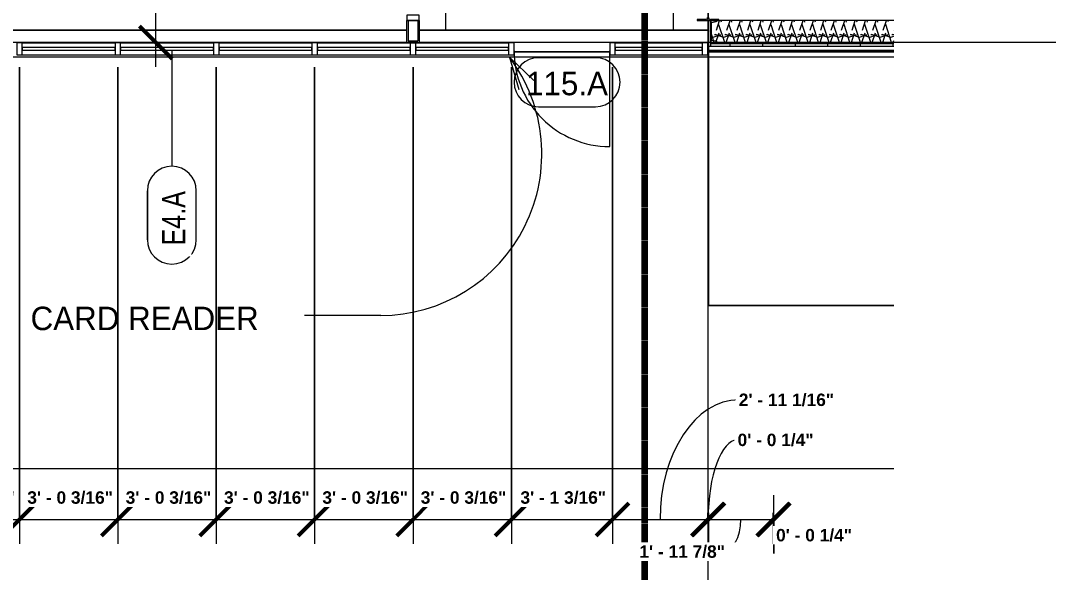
# Model space of a CAD drawing. Header units: inches. Extents: x 21568 to 24810, y -23559 to -20467.
# Drawn here: x 23990.9 to 24369.1, y -22990.1 to -22787.3 of the extents above; entities that cross this region are included whole.
import ezdxf

# ---------------------------------------------------------------- set-up
doc = ezdxf.new("R2010")
doc.units = ezdxf.units.IN
doc.header["$MEASUREMENT"] = 0
doc.linetypes.add('Dash', pattern=[0.25, 0.125, -0.125])
doc.linetypes.add('Grid Line 1_2_', pattern=[0.875, 0.5, -0.125, 0.125, -0.125])
for name, color, linetype, lineweight in [('A-ANNO-DIMS', 211, 'Continuous', 9), ('A-ANNO-DIMS-96', 211, 'Continuous', 9), ('A-ANNO-MATC', 214, 'Dash', 140), ('A-DOOR', 31, 'Continuous', 20), ('A-DOOR-IDEN', 31, 'Continuous', 9), ('A-FLOR', 192, 'Continuous', 20), ('A-GLAZ-CURT', 52, 'Continuous', 20), ('A-GLAZ-CWMG', 51, 'Continuous', 20), ('A-SITE-ROAD', 130, 'Continuous', 20), ('A-SITE-SWLK', 140, 'Continuous', 20), ('A-WALL', 113, 'Continuous', 20), ('A-WALL-IDEN', 211, 'Continuous', 9), ('A-WALL-PATT', 111, 'Continuous', 50), ('C-TOPO', 7, 'Continuous', 20), ('Conc', 7, 'Continuous', 20), ('G-ANNO-TEXT', 231, 'Continuous', 9), ('I-WALL', 2, 'Continuous', 20), ('L-SITE-WALL', 31, 'Continuous', 20), ('S-COLS', 52, 'Continuous', 20), ('S-GRID', 1, 'Continuous', 9)]:
    doc.layers.add(name, color=color, linetype=linetype, lineweight=lineweight)
doc.styles.add('Arial_B', font='arialbd.ttf', dxfattribs={"height": 9.132806})
doc.styles.add('Arial_B_1', font='arialbd.ttf', dxfattribs={"height": 4.566403})
doc.styles.add('Century Gothic', font='GOTHIC.TTF', dxfattribs={"height": 8.622671})
doc.styles.add('Century Gothic_1', font='GOTHIC.TTF', dxfattribs={"width": 0.8, "height": 8.622671})
doc.dimstyles.new('OD_Dimension_-_1_16__Tol__3', dxfattribs={"dimscale": 12, "dimtxt": 9, "dimasz": 1, "dimexe": 0.75, "dimexo": 0.5, "dimgap": 0.5, "dimtad": 1, "dimdec": 4, "dimrnd": 0.0625, "dimzin": 1, "dimdsep": 46, "dimlunit": 4, "dimtxsty": 'Arial_B', "dimblk1": 'OBLIQUE', "dimblk2": 'OBLIQUE', "dimsah": 1, "dimcen": 0.09, "dimdle": 0.75, "dimazin": 0, "dimtfac": 1, "dimtdec": 4, "dimtix": 1, "dimtmove": 0, "dimatfit": 3, "dimfxl": 1, "dimtvp": 1, "dimtfill": 1, "dimfrac": 2, "dimtolj": 1, "dimtzin": 0, "dimlwd": 13, "dimlwe": 13, "dimarcsym": 2})
doc.dimstyles.new('OD_Dimension_2', dxfattribs={"dimscale": 12, "dimtxt": 4.5, "dimasz": 1, "dimexe": 0.75, "dimexo": 0.5, "dimgap": 0.375, "dimtad": 1, "dimdec": 4, "dimrnd": 0.0625, "dimzin": 1, "dimdsep": 46, "dimlunit": 4, "dimtxsty": 'Arial_B_1', "dimblk1": 'OBLIQUE', "dimblk2": 'OBLIQUE', "dimsah": 1, "dimcen": 0.09, "dimdle": 0.75, "dimazin": 0, "dimtfac": 1, "dimtdec": 4, "dimtix": 1, "dimtmove": 0, "dimatfit": 3, "dimfxl": 1, "dimtvp": 1, "dimtfill": 1, "dimfrac": 2, "dimtolj": 1, "dimtzin": 0, "dimlwd": 13, "dimlwe": 13, "dimarcsym": 2})
doc.dimstyles.new('OD_Dimension_2_1', dxfattribs={"dimscale": 12, "dimtxt": 4.5, "dimasz": 1, "dimexe": 0.75, "dimexo": 0.5, "dimgap": 0.375, "dimtad": 1, "dimdec": 4, "dimrnd": 0.0625, "dimzin": 1, "dimdsep": 46, "dimlunit": 4, "dimtxsty": 'Arial_B_1', "dimblk1": 'OBLIQUE', "dimblk2": 'OBLIQUE', "dimsah": 1, "dimcen": 0.09, "dimdle": 0.75, "dimazin": 0, "dimtfac": 1, "dimtdec": 4, "dimtix": 1, "dimtmove": 0, "dimatfit": 3, "dimfxl": 1, "dimtvp": 1, "dimtfill": 1, "dimfrac": 2, "dimtolj": 1, "dimtzin": 0, "dimlwd": 13, "dimlwe": 13, "dimarcsym": 2})
doc.dimstyles.new('OD_Dimension_2_4', dxfattribs={"dimscale": 12, "dimtxt": 4.5, "dimasz": 1, "dimexe": 0.75, "dimexo": 0.5, "dimgap": 0.375, "dimtad": 1, "dimdec": 4, "dimrnd": 0.0625, "dimzin": 1, "dimdsep": 46, "dimlunit": 4, "dimtxsty": 'Arial_B_1', "dimblk1": 'OBLIQUE', "dimblk2": 'OBLIQUE', "dimsah": 1, "dimcen": 0.09, "dimdle": 0.75, "dimazin": 0, "dimtfac": 1, "dimtdec": 4, "dimtix": 1, "dimtmove": 1, "dimatfit": 3, "dimfxl": 1, "dimtvp": 1, "dimtfill": 1, "dimfrac": 2, "dimtolj": 1, "dimtzin": 0, "dimlwd": 13, "dimlwe": 13, "dimarcsym": 2})
doc.dimstyles.new('OD_Dimension_2_5', dxfattribs={"dimscale": 12, "dimtxt": 4.5, "dimasz": 1, "dimexe": 0.75, "dimexo": 0.5, "dimgap": 0.375, "dimtad": 1, "dimdec": 4, "dimrnd": 0.0625, "dimzin": 1, "dimdsep": 46, "dimlunit": 4, "dimtxsty": 'Arial_B_1', "dimblk1": 'OBLIQUE', "dimblk2": 'OBLIQUE', "dimsah": 1, "dimcen": 0.09, "dimdle": 0.75, "dimazin": 0, "dimtfac": 1, "dimtdec": 4, "dimtix": 1, "dimtmove": 1, "dimatfit": 3, "dimfxl": 1, "dimtvp": 1, "dimtfill": 1, "dimfrac": 2, "dimtolj": 1, "dimtzin": 0, "dimlwd": 13, "dimlwe": 13, "dimarcsym": 2})

# ---------------------------------------------------------------- blocks, each defined once
blk = doc.blocks.new('Struct_Xcel_Sports Complex_rvt-1-Enlarged First Floor Plan _West_')
at = {"layer": 'A-FLOR', "color": 43, "lineweight": 13}
for p, q in [((24147.23, -22706.8), (24147.23, -22790.8)), ((24231.23, -22790.8), (24231.23, -22706.8)), ((24132.95, -22790.8), (23954.27, -22790.8)), ((24147.23, -22790.8), (24137.7, -22790.8)), ((24244.02, -22790.8), (24231.23, -22790.8))]:
    blk.add_line(p, q, dxfattribs=at)
at = {"layer": 'L-SITE-WALL', "color": 43, "lineweight": 13}
for p, q in [((23954.27, -22790.8), (24132.95, -22790.8)), ((24137.7, -22790.8), (24147.23, -22790.8)), ((24147.23, -22790.8), (24231.23, -22790.8)), ((24231.23, -22790.8), (24244.02, -22790.8)), ((24207.7, -22798.8), (24172.52, -22798.8)), ((24312.23, -22798.8), (24243.77, -22798.8))]:
    blk.add_line(p, q, dxfattribs=at)
blk = doc.blocks.new('W-Wide Flange-Column - B2_E-V4-Enlarged First Floor Plan _West_')
at = {"layer": 'S-COLS', "lineweight": 9}
h = blk.add_hatch(dxfattribs=at)
h.set_pattern_fill('FP_5', color=8, style=0, pattern_type=2)
h.set_pattern_definition([(225, (24243.89, -22783.178), (9.503515, -9.503515), []), (225, (24243.89, -22797.578), (9.503515, -9.503515), [])])
h.paths.add_polyline_path([(-4, 4.13), (-4, 3.69), (-0.84, 3.69), (-0.35, 3.49), (-0.14, 3), (-0.14, -3), (-0.35, -3.49), (-0.84, -3.69), (-4, -3.69), (-4, -4.12), (4, -4.12), (4, -3.69), (0.84, -3.69), (0.35, -3.49), (0.14, -3), (0.14, 3), (0.35, 3.49), (0.84, 3.69), (4, 3.69), (4, 4.13)], flags=0)
at = {"layer": 'S-COLS', "color": 7}
for p, q in [((4, 4.13), (-4, 4.13)), ((-4, 4.13), (-4, 3.69)), ((4, 3.69), (4, 4.13)), ((-4, 3.69), (-0.84, 3.69)), ((-0.14, 3), (-0.14, -3)), ((0.14, -3), (0.14, 3)), ((0.84, 3.69), (4, 3.69)), ((-0.84, -3.69), (-4, -3.69)), ((-4, -3.69), (-4, -4.12)), ((4, -3.69), (0.84, -3.69)), ((4, -4.12), (4, -3.69)), ((-4, -4.12), (4, -4.12))]:
    blk.add_line(p, q, dxfattribs=at)
for centre, start, end in [((-0.84, 3), 0, 90), ((0.84, 3), 90, 180), ((-0.84, -3), 270, 0), ((0.84, -3), 180, 270)]:
    blk.add_arc(centre, 0.691, start, end, dxfattribs=at)
blk = doc.blocks.new('System Panel - INSULATED LOW-E GLAZING _SEE ELEVATIONS FOR U-FACTOR_ SHGC_ _ LT_-1307209-Enlarged First Floor Plan _West_')
at = {"layer": 'A-GLAZ-CURT', "color": 7}
for p, q in [((16.03125, -0.25), (-16.03125, -0.25)), ((-16.03125, -0.25), (-16.03125, -1.25)), ((-16.03125, -1.25), (16.03125, -1.25)), ((16.03125, -1.25), (16.03125, -0.25))]:
    blk.add_line(p, q, dxfattribs=at)
at = {"layer": 'A-GLAZ-CURT', "color": 10, "lineweight": 13}
for p, q in [((-16.03125, -1.25), (-16.03125, -0.25)), ((16.03125, -0.25), (-16.03125, -0.25)), ((-16.03125, -1.25), (16.03125, -1.25)), ((16.03125, -0.25), (16.03125, -1.25))]:
    blk.add_line(p, q, dxfattribs=at)
blk = doc.blocks.new('Door_Single_Storefront - one-1371399-Enlarged First Floor Plan _West_')
at = {"layer": 'A-DOOR', "color": 43, "lineweight": 13}
blk.add_line((-17.59375, 35.1875), (-17.59375, 0), dxfattribs=at)
blk.add_arc((-17.59375, 0), 35.1875, 360, 90, dxfattribs=at)
blk = doc.blocks.new('System Panel - INSULATED LOW-E GLAZING _SEE ELEVATIONS FOR U-FACTOR_ SHGC_ _ LT_-827433-Enlarged First Floor Plan _West_')
at = {"layer": 'A-GLAZ-CURT', "color": 7}
for p, q in [((17.09375, -0.25), (-17.09375, -0.25)), ((-17.09375, -0.25), (-17.09375, -1.25)), ((-17.09375, -1.25), (17.09375, -1.25)), ((17.09375, -1.25), (17.09375, -0.25))]:
    blk.add_line(p, q, dxfattribs=at)
at = {"layer": 'A-GLAZ-CURT', "color": 10, "lineweight": 13}
for p, q in [((-17.09375, -1.25), (-17.09375, -0.25)), ((17.09375, -0.25), (-17.09375, -0.25)), ((-17.09375, -1.25), (17.09375, -1.25)), ((17.09375, -0.25), (17.09375, -1.25))]:
    blk.add_line(p, q, dxfattribs=at)
blk = doc.blocks.new('Rectangular Mullion - Exterior 2_ x 4_5_-1307206-Enlarged First Floor Plan _West_')
at = {"layer": 'A-GLAZ-CWMG', "color": 43, "lineweight": 13}
for p, q in [((24209.7, -22795.43), (24241.77, -22795.43)), ((24209.7, -22799.93), (24241.77, -22799.93))]:
    blk.add_line(p, q, dxfattribs=at)
blk = doc.blocks.new('Rectangular Mullion - Exterior 2_ x 4_5_-1146644-Enlarged First Floor Plan _West_')
at = {"layer": 'A-GLAZ-CWMG', "color": 43, "lineweight": 13}
for p, q in [((24137.7, -22795.43), (24170.52, -22795.43)), ((24136.33, -22799.93), (24170.52, -22799.93))]:
    blk.add_line(p, q, dxfattribs=at)
blk = doc.blocks.new('Rectangular Mullion - Exterior 2_ x 4_5_-769200-Enlarged First Floor Plan _West_')
at = {"layer": 'A-GLAZ-CWMG', "color": 43, "lineweight": 13}
for p, q in [((24100.14, -22795.43), (24132.95, -22795.43)), ((24100.14, -22799.93), (24134.33, -22799.93))]:
    blk.add_line(p, q, dxfattribs=at)
blk = doc.blocks.new('Rectangular Mullion - Exterior 2_ x 4_5_-1142342-Enlarged First Floor Plan _West_')
at = {"layer": 'A-GLAZ-CWMG', "color": 7}
for p, q in [((0, 3), (-2, 3)), ((-2, 3), (-2, -1.5)), ((0, -1.5), (0, 3)), ((-2, -1.5), (0, -1.5))]:
    blk.add_line(p, q, dxfattribs=at)
blk = doc.blocks.new('Rectangular Mullion - Exterior 2_ x 4_5_-1115231-Enlarged First Floor Plan _West_')
at = {"layer": 'A-GLAZ-CWMG', "color": 7}
for p, q in [((-1, 3), (1, 3)), ((-1, -1.5), (-1, 3)), ((1, 3), (1, -1.5)), ((1, -1.5), (-1, -1.5))]:
    blk.add_line(p, q, dxfattribs=at)
blk = doc.blocks.new('Rectangular Mullion - Exterior 2_ x 4_5_-V5-Enlarged First Floor Plan _West_')
at = {"layer": 'A-GLAZ-CWMG', "color": 43, "lineweight": 13}
for p, q in [((22206.33, -22795.43), (22240.52, -22795.43)), ((22206.33, -22799.93), (22240.52, -22799.93))]:
    blk.add_line(p, q, dxfattribs=at)
blk = doc.blocks.new('Rectangular Mullion - Exterior 2_ x 4_5_-1142495-Enlarged First Floor Plan _West_')
at = {"layer": 'A-GLAZ-CWMG', "color": 7}
for p, q in [((0, 3), (-2, 3)), ((-2, 3), (-2, -1.5)), ((0, -1.5), (0, 3)), ((-2, -1.5), (0, -1.5))]:
    blk.add_line(p, q, dxfattribs=at)
blk = doc.blocks.new('Door Tag - Door Tag-4658-Enlarged First Floor Plan _West_')
at = {"layer": 'A-DOOR-IDEN', "color": 153}
for p, q in [((0.109375, 0.09375), (-0.109375, 0.09375)), ((-0.109375, -0.09375), (0.109375, -0.09375))]:
    blk.add_line(p, q, dxfattribs=at)
for centre, start, end in [((-0.109375, 0), 90, 270), ((0.109375, 0), 270, 90)]:
    blk.add_arc(centre, 0.09375, start, end, dxfattribs=at)
blk = doc.blocks.new('Wall Tag - 1_4_-1369832-Enlarged First Floor Plan _West_')
at = {"layer": 'A-WALL-IDEN', "color": 153}
for p, q in [((-0.0822, 0.0968), (0.1053, 0.0968)), ((0.1053, 0.0968), (-0.0822, 0.0968)), ((-0.0822, -0.0907), (0.1053, -0.0907)), ((-0.0822, -0.0907), (0.1053, -0.0907))]:
    blk.add_line(p, q, dxfattribs=at)
for centre, start, end in [((-0.0822, 0.0031), 90, 270), ((-0.0822, 0.0031), 90, 270), ((0.1053, 0.0031), 270, 90), ((0.1053, 0.0031), 270, 90)]:
    blk.add_arc(centre, 0.0937, start, end, dxfattribs=at)
blk = doc.blocks.new('DIMBLOCK40-Enlarged First Floor Plan _West_')
at = {"layer": 'A-ANNO-DIMS-96', "lineweight": 50}
for p, q in [((24040.67, -22685.3), (24034.67, -22679.3)), ((24040.67, -22685.3), (24046.67, -22691.3)), ((24040.67, -22795.3), (24034.67, -22789.3)), ((24040.67, -22795.3), (24046.67, -22801.3))]:
    blk.add_line(p, q, dxfattribs=at)
at = {"layer": 'A-ANNO-DIMS-96', "lineweight": 13}
for p, q in [((24128.58, -22685.3), (24031.67, -22685.3)), ((24040.67, -22804.3), (24040.67, -22685.3)), ((24040.67, -22685.3), (24128.58, -22685.3)), ((24038.19, -22795.3), (24049.67, -22795.3)), ((24040.67, -22795.3), (24038.19, -22795.3))]:
    blk.add_line(p, q, dxfattribs=at)
at = {"layer": 'A-ANNO-DIMS-96', "color": 0, "lineweight": 13, "insert": (24022.97, -22757.09), "char_height": 9.133, "width": 40.2857, "attachment_point": 1, "rotation": 90, "line_spacing_factor": 0.938532, "style": 'Arial_B', "bg_fill": 3, "box_fill_scale": 1.25, "bg_fill_color": 0, "bg_fill_transparency": 0}
blk.add_mtext('9\' - 2"', dxfattribs=at)
blk = doc.blocks.new('_Oblique')
at = {"color": 0, "linetype": 'ByBlock', "lineweight": -2}
blk.add_line((-0.5, -0.5), (0.5, 0.5), dxfattribs=at)
blk = doc.blocks.new('DIMBLOCK156-Enlarged First Floor Plan _West_')
at = {"layer": 'A-ANNO-DIMS-96', "lineweight": 13}
for p, q in [((23990.58, -22804.43), (23990.58, -22979.65)), ((23990.58, -22970.65), (23990.58, -22804.43)), ((23954.52, -22968.16), (23954.52, -22979.65)), ((23954.52, -22970.65), (23954.52, -22968.16)), ((23954.52, -22970.65), (23990.58, -22970.65))]:
    blk.add_line(p, q, dxfattribs=at)
at = {"layer": 'A-ANNO-DIMS-96', "lineweight": 50}
for p, q in [((23954.52, -22970.65), (23960.52, -22964.65)), ((23990.58, -22970.65), (23996.58, -22964.65)), ((23954.52, -22970.65), (23948.52, -22976.65)), ((23990.58, -22970.65), (23984.58, -22976.65))]:
    blk.add_line(p, q, dxfattribs=at)
at = {"layer": 'A-ANNO-DIMS-96', "color": 0, "lineweight": 13, "insert": (23957.3, -22960.29), "char_height": 4.5664, "width": 36.6, "attachment_point": 1, "line_spacing_factor": 0.938532, "style": 'Arial_B_1', "bg_fill": 3, "box_fill_scale": 1.25, "bg_fill_color": 0, "bg_fill_transparency": 0}
blk.add_mtext('3\' - 0 1/16"', dxfattribs=at)
blk = doc.blocks.new('DIMBLOCK157-Enlarged First Floor Plan _West_')
at = {"layer": 'A-ANNO-DIMS-96', "lineweight": 13}
for p, q in [((23990.58, -22804.43), (23990.58, -22979.65)), ((23990.58, -22970.65), (23990.58, -22804.43)), ((24026.77, -22804.43), (24026.77, -22979.65)), ((24026.77, -22970.65), (24026.77, -22804.43)), ((23990.58, -22970.65), (24026.77, -22970.65))]:
    blk.add_line(p, q, dxfattribs=at)
at = {"layer": 'A-ANNO-DIMS-96', "lineweight": 50}
for p, q in [((23990.58, -22970.65), (23996.58, -22964.65)), ((24026.77, -22970.65), (24032.77, -22964.65)), ((23990.58, -22970.65), (23984.58, -22976.65)), ((24026.77, -22970.65), (24020.77, -22976.65))]:
    blk.add_line(p, q, dxfattribs=at)
at = {"layer": 'A-ANNO-DIMS-96', "color": 0, "lineweight": 13, "insert": (23993.42, -22960.29), "char_height": 4.5664, "width": 36.6, "attachment_point": 1, "line_spacing_factor": 0.938532, "style": 'Arial_B_1', "bg_fill": 3, "box_fill_scale": 1.25, "bg_fill_color": 0, "bg_fill_transparency": 0}
blk.add_mtext('3\' - 0 3/16"', dxfattribs=at)
blk = doc.blocks.new('DIMBLOCK158-Enlarged First Floor Plan _West_')
at = {"layer": 'A-ANNO-DIMS-96', "lineweight": 13}
for p, q in [((24026.77, -22804.43), (24026.77, -22979.65)), ((24026.77, -22970.65), (24026.77, -22804.43)), ((24062.95, -22804.43), (24062.95, -22979.65)), ((24062.95, -22970.65), (24062.95, -22804.43)), ((24026.77, -22970.65), (24062.95, -22970.65))]:
    blk.add_line(p, q, dxfattribs=at)
at = {"layer": 'A-ANNO-DIMS-96', "lineweight": 50}
for p, q in [((24026.77, -22970.65), (24032.77, -22964.65)), ((24062.95, -22970.65), (24068.95, -22964.65)), ((24026.77, -22970.65), (24020.77, -22976.65)), ((24062.95, -22970.65), (24056.95, -22976.65))]:
    blk.add_line(p, q, dxfattribs=at)
at = {"layer": 'A-ANNO-DIMS-96', "color": 0, "lineweight": 13, "insert": (24029.61, -22960.29), "char_height": 4.5664, "width": 36.6, "attachment_point": 1, "line_spacing_factor": 0.938532, "style": 'Arial_B_1', "bg_fill": 3, "box_fill_scale": 1.25, "bg_fill_color": 0, "bg_fill_transparency": 0}
blk.add_mtext('3\' - 0 3/16"', dxfattribs=at)
blk = doc.blocks.new('DIMBLOCK159-Enlarged First Floor Plan _West_')
at = {"layer": 'A-ANNO-DIMS-96', "lineweight": 13}
for p, q in [((24062.95, -22804.43), (24062.95, -22979.65)), ((24062.95, -22970.65), (24062.95, -22804.43)), ((24099.14, -22804.43), (24099.14, -22979.65)), ((24099.14, -22970.65), (24099.14, -22804.43)), ((24062.95, -22970.65), (24099.14, -22970.65))]:
    blk.add_line(p, q, dxfattribs=at)
at = {"layer": 'A-ANNO-DIMS-96', "lineweight": 50}
for p, q in [((24062.95, -22970.65), (24068.95, -22964.65)), ((24099.14, -22970.65), (24105.14, -22964.65)), ((24062.95, -22970.65), (24056.95, -22976.65)), ((24099.14, -22970.65), (24093.14, -22976.65))]:
    blk.add_line(p, q, dxfattribs=at)
at = {"layer": 'A-ANNO-DIMS-96', "color": 0, "lineweight": 13, "insert": (24065.8, -22960.29), "char_height": 4.5664, "width": 36.6, "attachment_point": 1, "line_spacing_factor": 0.938532, "style": 'Arial_B_1', "bg_fill": 3, "box_fill_scale": 1.25, "bg_fill_color": 0, "bg_fill_transparency": 0}
blk.add_mtext('3\' - 0 3/16"', dxfattribs=at)
blk = doc.blocks.new('DIMBLOCK160-Enlarged First Floor Plan _West_')
at = {"layer": 'A-ANNO-DIMS-96', "lineweight": 13}
for p, q in [((24099.14, -22804.43), (24099.14, -22979.65)), ((24099.14, -22970.65), (24099.14, -22804.43)), ((24135.33, -22804.43), (24135.33, -22979.65)), ((24135.33, -22970.65), (24135.33, -22804.43)), ((24099.14, -22970.65), (24135.33, -22970.65))]:
    blk.add_line(p, q, dxfattribs=at)
at = {"layer": 'A-ANNO-DIMS-96', "lineweight": 50}
for p, q in [((24099.14, -22970.65), (24105.14, -22964.65)), ((24135.33, -22970.65), (24141.33, -22964.65)), ((24099.14, -22970.65), (24093.14, -22976.65)), ((24135.33, -22970.65), (24129.33, -22976.65))]:
    blk.add_line(p, q, dxfattribs=at)
at = {"layer": 'A-ANNO-DIMS-96', "color": 0, "lineweight": 13, "insert": (24101.98, -22960.29), "char_height": 4.5664, "width": 36.6, "attachment_point": 1, "line_spacing_factor": 0.938532, "style": 'Arial_B_1', "bg_fill": 3, "box_fill_scale": 1.25, "bg_fill_color": 0, "bg_fill_transparency": 0}
blk.add_mtext('3\' - 0 3/16"', dxfattribs=at)
blk = doc.blocks.new('DIMBLOCK161-Enlarged First Floor Plan _West_')
at = {"layer": 'A-ANNO-DIMS-96', "lineweight": 13}
for p, q in [((24135.33, -22804.43), (24135.33, -22979.65)), ((24135.33, -22970.65), (24135.33, -22804.43)), ((24171.52, -22804.43), (24171.52, -22979.65)), ((24171.52, -22970.65), (24171.52, -22804.43)), ((24135.33, -22970.65), (24171.52, -22970.65))]:
    blk.add_line(p, q, dxfattribs=at)
at = {"layer": 'A-ANNO-DIMS-96', "lineweight": 50}
for p, q in [((24135.33, -22970.65), (24141.33, -22964.65)), ((24171.52, -22970.65), (24177.52, -22964.65)), ((24135.33, -22970.65), (24129.33, -22976.65)), ((24171.52, -22970.65), (24165.52, -22976.65))]:
    blk.add_line(p, q, dxfattribs=at)
at = {"layer": 'A-ANNO-DIMS-96', "color": 0, "lineweight": 13, "insert": (24138.17, -22960.29), "char_height": 4.5664, "width": 36.6, "attachment_point": 1, "line_spacing_factor": 0.938532, "style": 'Arial_B_1', "bg_fill": 3, "box_fill_scale": 1.25, "bg_fill_color": 0, "bg_fill_transparency": 0}
blk.add_mtext('3\' - 0 3/16"', dxfattribs=at)
blk = doc.blocks.new('DIMBLOCK162-Enlarged First Floor Plan _West_')
at = {"layer": 'A-ANNO-DIMS-96', "lineweight": 13}
for p, q in [((24171.52, -22804.43), (24171.52, -22979.65)), ((24171.52, -22970.65), (24171.52, -22804.43)), ((24208.7, -22804.43), (24208.7, -22979.65)), ((24208.7, -22970.65), (24208.7, -22804.43)), ((24171.52, -22970.65), (24208.7, -22970.65))]:
    blk.add_line(p, q, dxfattribs=at)
at = {"layer": 'A-ANNO-DIMS-96', "lineweight": 50}
for p, q in [((24171.52, -22970.65), (24177.52, -22964.65)), ((24208.7, -22970.65), (24214.7, -22964.65)), ((24171.52, -22970.65), (24165.52, -22976.65)), ((24208.7, -22970.65), (24202.7, -22976.65))]:
    blk.add_line(p, q, dxfattribs=at)
at = {"layer": 'A-ANNO-DIMS-96', "color": 0, "lineweight": 13, "insert": (24174.86, -22960.29), "char_height": 4.5664, "width": 36.6, "attachment_point": 1, "line_spacing_factor": 0.938532, "style": 'Arial_B_1', "bg_fill": 3, "box_fill_scale": 1.25, "bg_fill_color": 0, "bg_fill_transparency": 0}
blk.add_mtext('3\' - 1 3/16"', dxfattribs=at)
blk = doc.blocks.new('DIMBLOCK163-Enlarged First Floor Plan _West_')
at = {"layer": 'A-ANNO-DIMS-96', "lineweight": 13}
for p, q in [((24208.7, -22804.43), (24208.7, -22979.65)), ((24208.7, -22970.65), (24208.7, -22804.43)), ((24208.7, -22970.65), (24243.77, -22970.65)), ((24243.77, -22968.16), (24243.77, -22979.65)), ((24243.77, -22970.65), (24243.77, -22968.16))]:
    blk.add_line(p, q, dxfattribs=at)
at = {"layer": 'A-ANNO-DIMS-96', "lineweight": 50}
for p, q in [((24208.7, -22970.65), (24214.7, -22964.65)), ((24243.77, -22970.65), (24249.77, -22964.65)), ((24208.7, -22970.65), (24202.7, -22976.65)), ((24243.77, -22970.65), (24237.77, -22976.65))]:
    blk.add_line(p, q, dxfattribs=at)
at = {"layer": 'A-ANNO-DIMS-96', "lineweight": 13}
blk.add_ellipse((24255.2, -22970.65), major_axis=(0, 43.98), ratio=0.65866, start_param=0, end_param=1.570796, dxfattribs=at)
at = {"layer": 'A-ANNO-DIMS-96', "color": 0, "lineweight": 13, "insert": (24255.2, -22924.38), "char_height": 4.5664, "width": 40.7143, "attachment_point": 1, "line_spacing_factor": 0.938532, "style": 'Arial_B_1', "bg_fill": 3, "box_fill_scale": 1.25, "bg_fill_color": 0, "bg_fill_transparency": 0}
blk.add_mtext('2\' - 11 1/16"', dxfattribs=at)
blk = doc.blocks.new('DIMBLOCK164-Enlarged First Floor Plan _West_')
at = {"layer": 'A-ANNO-DIMS-96', "lineweight": 50}
for p, q in [((24243.77, -22970.65), (24249.77, -22964.65)), ((24244.02, -22970.65), (24250.02, -22964.65)), ((24243.77, -22970.65), (24237.77, -22976.65)), ((24244.02, -22970.65), (24238.02, -22976.65))]:
    blk.add_line(p, q, dxfattribs=at)
at = {"layer": 'A-ANNO-DIMS-96', "lineweight": 13}
for p, q in [((24243.77, -22968.16), (24243.77, -22979.65)), ((24243.77, -22970.65), (24243.77, -22968.16)), ((24243.77, -22970.65), (24244.02, -22970.65)), ((24244.02, -22968.16), (24244.02, -22979.65)), ((24244.02, -22970.65), (24244.02, -22968.16))]:
    blk.add_line(p, q, dxfattribs=at)
blk.add_ellipse((24254.75, -22970.65), major_axis=(0, 29.25), ratio=0.371133, start_param=0, end_param=1.570796, dxfattribs=at)
at = {"layer": 'A-ANNO-DIMS-96', "color": 0, "lineweight": 13, "insert": (24254.75, -22939.11), "char_height": 4.5664, "width": 32.4857, "attachment_point": 1, "line_spacing_factor": 0.938532, "style": 'Arial_B_1', "bg_fill": 3, "box_fill_scale": 1.25, "bg_fill_color": 0, "bg_fill_transparency": 0}
blk.add_mtext('0\' - 0 1/4"', dxfattribs=at)
blk = doc.blocks.new('DIMBLOCK165-Enlarged First Floor Plan _West_')
at = {"layer": 'A-ANNO-DIMS-96', "lineweight": 50}
for p, q in [((24244.02, -22970.65), (24250.02, -22964.65)), ((24267.89, -22970.65), (24273.89, -22964.65)), ((24244.02, -22970.65), (24238.02, -22976.65)), ((24267.89, -22970.65), (24261.89, -22976.65))]:
    blk.add_line(p, q, dxfattribs=at)
at = {"layer": 'A-ANNO-DIMS-96', "lineweight": 13}
for p, q in [((24244.02, -22968.16), (24244.02, -22979.65)), ((24244.02, -22970.65), (24244.02, -22968.16)), ((24244.02, -22970.65), (24267.89, -22970.65)), ((24267.89, -22968.16), (24267.89, -22979.65)), ((24267.89, -22970.65), (24267.89, -22968.16))]:
    blk.add_line(p, q, dxfattribs=at)
blk.add_ellipse((24249.11, -22970.65), major_axis=(0, 11.79), ratio=0.580615, start_param=3.141593, end_param=4.712389, dxfattribs=at)
at = {"layer": 'A-ANNO-DIMS-96', "color": 0, "lineweight": 13, "insert": (24218.61, -22980.16), "char_height": 4.5664, "width": 36.6, "attachment_point": 1, "line_spacing_factor": 0.938532, "style": 'Arial_B_1', "bg_fill": 3, "box_fill_scale": 1.25, "bg_fill_color": 0, "bg_fill_transparency": 0}
blk.add_mtext('1\' - 11 7/8"', dxfattribs=at)
blk = doc.blocks.new('DIMBLOCK166-Enlarged First Floor Plan _West_')
at = {"layer": 'A-ANNO-DIMS-96', "lineweight": 13}
for p, q in [((24268.14, -22983.16), (24268.14, -22961.65)), ((24267.89, -22968.16), (24267.89, -22979.65)), ((24267.89, -22970.65), (24267.89, -22968.16)), ((24267.89, -22970.65), (24268.14, -22970.65)), ((24268.14, -22970.65), (24268.14, -22983.16))]:
    blk.add_line(p, q, dxfattribs=at)
at = {"layer": 'A-ANNO-DIMS-96', "lineweight": 50}
for p, q in [((24267.89, -22970.65), (24273.89, -22964.65)), ((24268.14, -22970.65), (24274.14, -22964.65)), ((24267.89, -22970.65), (24261.89, -22976.65)), ((24268.14, -22970.65), (24262.14, -22976.65))]:
    blk.add_line(p, q, dxfattribs=at)
at = {"layer": 'A-ANNO-DIMS-96', "lineweight": 13}
blk.add_ellipse((24268.91, -22970.65), major_axis=(0, 5.77), ratio=0.155056, start_param=1.570796, end_param=3.141593, dxfattribs=at)
at = {"layer": 'A-ANNO-DIMS-96', "color": 0, "lineweight": 13, "insert": (24268.91, -22974.13), "char_height": 4.5664, "width": 32.4857, "attachment_point": 1, "line_spacing_factor": 0.938532, "style": 'Arial_B_1', "bg_fill": 3, "box_fill_scale": 1.25, "bg_fill_color": 0, "bg_fill_transparency": 0}
blk.add_mtext('0\' - 0 1/4"', dxfattribs=at)

msp = doc.modelspace()

# ---------------------------------------------------------------- hatches: boundary and pattern name
at = {"layer": 'A-WALL-PATT', "lineweight": 9}
h = msp.add_hatch(dxfattribs=at)
h.set_pattern_fill('FP_7', color=8, style=0, pattern_type=2)
h.set_pattern_definition([(161.57, (0.48, 0.48), (-3.839953776, -1.544e-05), [0, -27.322, 3.034, 0]), (18.43, (-0.48, 0.48), (-3.839953776, 1.544e-05), [0, -27.322, 3.034, 0]), (108.43, (0.48, 0.48), (1.919622, -9.60052459), [9.106, -21.25]), (71.57, (-0.48, 0.48), (1.919622, 9.60052459), [9.106, -21.25])])
h.paths.add_polyline_path([(24244.76523, -22795.30281), (24312.22509, -22795.30281), (24312.22509, -22787.30281), (24244.76523, -22787.30281)], flags=0)
h = msp.add_hatch(dxfattribs=at)
h.set_pattern_fill('FP_9', color=8, style=0, pattern_type=2)
h.set_pattern_definition([(0, (0, 0), (15.36, 3.84), [1.267, -10.253, 1.267, -10.253, -61.44]), (0, (0, 0), (15.36, 3.84), [-23.04, 1.267, -21.773, 1.267, -10.253, -26.88]), (0, (0, 0), (15.36, 3.84), [-57.6, 1.267, -6.413, 1.267, -17.933]), (120, (5.76, 1.92), (-11.00553755, 11.3821502), [1.267, -10.253, 1.267, -10.253, -61.44]), (120, (5.76, 1.92), (-11.00553755, 11.3821502), [-23.04, 1.267, -21.773, 1.267, -10.253, -26.88]), (120, (5.76, 1.92), (-11.00553755, 11.3821502), [-57.6, 1.267, -6.413, 1.267, -17.933]), (240, (7.68, 9.6), (-4.35446245, -15.2221502), [1.267, -10.253, 1.267, -10.253, -61.44]), (240, (7.68, 9.6), (-4.35446245, -15.2221502), [-23.04, 1.267, -21.773, 1.267, -10.253, -26.88]), (240, (7.68, 9.6), (-4.35446245, -15.2221502), [-57.6, 1.267, -6.413, 1.267, -17.933])])
h.paths.add_polyline_path([(24244.76523, -22795.80281), (24312.22509, -22795.80281), (24312.22509, -22795.30281), (24244.76523, -22795.30281)], flags=0)
h = msp.add_hatch(dxfattribs=at)
h.set_pattern_fill('FP_10', color=8, style=0, pattern_type=2)
h.set_pattern_definition([(0, (0, 0), (0, 12), []), (90, (0, 0), (-12, 7e-16), [])])
h.paths.add_polyline_path([(24244.76523, -22796.80281), (24312.22509, -22796.80281), (24312.22509, -22795.80281), (24244.76523, -22795.80281)], flags=0)
at = {"layer": 'S-COLS', "lineweight": 9}
h = msp.add_hatch(dxfattribs=at)
h.set_pattern_fill('FP_6', color=8, style=0, pattern_type=2)
h.set_pattern_definition([(45, (0, 0), (-9.503515, 9.503515), []), (45, (0, 14.4), (-9.503515, 9.503515), [])])
h.paths.add_polyline_path([(24247.23023, -22795.30281), (24247.116, -22795.02704), (24246.84023, -22794.91281), (24245.19323, -22794.65195), (24245.19323, -22787.95367), (24246.84023, -22787.69281), (24247.116, -22787.57858), (24247.23023, -22787.30281), (24244.89023, -22787.30281), (24244.89023, -22795.30281)], flags=0)

# ---------------------------------------------------------------- linework, layer by layer
at = {"layer": 'A-ANNO-MATC', "color": 163}
msp.add_line((24220.4473, -20466.80665), (24220.4473, -23559.46055), dxfattribs=at)
at = {"layer": 'A-SITE-ROAD', "color": 43, "lineweight": 13}
msp.add_line((24312.22509, -22952.06748), (23703.90309, -22952.06748), dxfattribs=at)
at = {"layer": 'A-SITE-SWLK', "color": 43, "lineweight": 13}
msp.add_line((24244.01523, -22892.06748), (24312.22509, -22892.06748), dxfattribs=at)
at = {"layer": 'A-WALL', "color": 7}
for p, q in [((24133.57773, -22787.30281), (24133.57773, -22794.80281)), ((24137.07773, -22787.30281), (24137.07773, -22794.80281)), ((24244.01523, -22787.30281), (24244.01523, -22798.61531)), ((24244.76523, -22787.30281), (24244.76523, -22796.80281)), ((24312.22509, -22787.30281), (24247.89023, -22787.30281)), ((24133.57773, -22794.80281), (24137.07773, -22794.80281)), ((24312.22509, -22796.80281), (24244.01523, -22796.80281)), ((24312.22509, -22795.30281), (24244.76523, -22795.30281)), ((24312.22509, -22795.80281), (24244.76523, -22795.80281)), ((24312.22509, -22798.30281), (24244.01523, -22798.30281)), ((24244.01523, -22798.61531), (24312.22509, -22798.61531))]:
    msp.add_line(p, q, dxfattribs=at)
at = {"layer": 'A-WALL-IDEN', "color": 153}
msp.add_line((24046.59827, -22798.42781), (24046.59827, -22840.82313), dxfattribs=at)
at = {"layer": 'C-TOPO', "color": 43, "lineweight": 13}
for p, q in [((24132.95273, -22790.80225), (23954.26523, -22790.80225)), ((24244.01523, -22790.80225), (24137.70273, -22790.80225)), ((24172.51523, -22798.80322), (24207.70273, -22798.80322)), ((24207.70273, -22798.80322), (24172.51523, -22798.80322)), ((24243.76523, -22798.80322), (24244.01514, -22798.80322)), ((24244.01514, -22798.80322), (24243.76523, -22798.80322)), ((24244.01514, -22798.80322), (24244.01514, -22892.06689)), ((24244.01514, -22892.06689), (24244.01514, -22798.80322)), ((24244.01514, -22892.06689), (24312.22509, -22892.06689)), ((24312.22509, -22892.06689), (24244.01514, -22892.06689)), ((24312.22509, -22952.06689), (23703.90381, -22952.06689)), ((24312.22509, -22952.06689), (23703.90381, -22952.06689))]:
    msp.add_line(p, q, dxfattribs=at)
at = {"layer": 'Conc', "color": 43, "lineweight": 13}
msp.add_line((24244.01523, -22892.06748), (24244.01523, -22799.42781), dxfattribs=at)
at = {"layer": 'G-ANNO-TEXT', "color": 137}
for p, q in [((24170.82434, -22800.71464), (24179.7817, -22809.32303)), ((24170.82434, -22800.71464), (24174.27745, -22812.6484)), ((24123.43602, -22895.64849), (24084.48182, -22895.64849))]:
    msp.add_line(p, q, dxfattribs=at)
msp.add_arc((24123.43602, -22836.35411), 59.29438, 270, 36.9458344, dxfattribs=at)
at = {"layer": 'I-WALL', "color": 7}
for p, q in [((24137.70273, -22787.30281), (24132.95273, -22787.30281)), ((24132.95273, -22787.30281), (24132.95273, -22795.42781)), ((24137.70273, -22795.42781), (24137.70273, -22787.30281)), ((24132.95273, -22795.42781), (24137.70273, -22795.42781))]:
    msp.add_line(p, q, dxfattribs=at)
at = {"layer": 'L-SITE-WALL', "color": 43, "lineweight": 13}
for p, q in [((24312.22509, -22800.80281), (22775.01523, -22800.80281)), ((24172.51523, -22798.80281), (24207.70273, -22798.80281)), ((24243.76523, -22798.80281), (24312.22509, -22798.80281))]:
    msp.add_line(p, q, dxfattribs=at)
at = {"layer": 'S-COLS', "color": 7}
for p, q in [((24244.89023, -22787.30281), (24244.89023, -22795.30281)), ((24245.19323, -22787.95367), (24246.84023, -22787.69281)), ((24245.19323, -22794.65195), (24245.19323, -22787.95367)), ((24244.89023, -22795.30281), (24247.23023, -22795.30281)), ((24246.84023, -22794.91281), (24245.19323, -22794.65195))]:
    msp.add_line(p, q, dxfattribs=at)
for centre, start, end in [((24246.84023, -22787.30281), 270, 0), ((24246.84023, -22795.30281), 0, 90)]:
    msp.add_arc(centre, 0.39, start, end, dxfattribs=at)
at = {"layer": 'S-GRID', "linetype": 'Grid Line 1_2_'}
for p, q in [((24243.89023, -23071.83025), (24243.89023, -20713.12653)), ((24243.89023, -23130.6211), (24243.89023, -20902.42781)), ((24431.10753, -22795.30281), (21705.56096, -22795.30281)), ((24540.97484, -22795.30281), (21852.86259, -22795.30281))]:
    msp.add_line(p, q, dxfattribs=at)

# ---------------------------------------------------------------- block references
at = {"layer": 'A-DOOR', "color": 43, "lineweight": 13, "rotation": 180}
msp.add_blockref('Door_Single_Storefront - one-1371399-Enlarged First Floor Plan _West_', (24190.10898, -22798.42781), dxfattribs=at)
at = {"layer": 'A-DOOR-IDEN', "color": 153, "xscale": 95.99999999999994, "yscale": 95.99999999999994, "zscale": 95.99999999999994}
msp.add_blockref('Door Tag - Door Tag-4658-Enlarged First Floor Plan _West_', (24192.03231, -22809.94788), dxfattribs=at)
at = {"layer": 'A-GLAZ-CURT', "color": 10, "lineweight": 13, "rotation": 180}
for name, p in [('System Panel - INSULATED LOW-E GLAZING _SEE ELEVATIONS FOR U-FACTOR_ SHGC_ _ LT_-827433-Enlarged First Floor Plan _West_', (24008.67148, -22798.42781)), ('System Panel - INSULATED LOW-E GLAZING _SEE ELEVATIONS FOR U-FACTOR_ SHGC_ _ LT_-827433-Enlarged First Floor Plan _West_', (24044.85898, -22798.42781)), ('System Panel - INSULATED LOW-E GLAZING _SEE ELEVATIONS FOR U-FACTOR_ SHGC_ _ LT_-827433-Enlarged First Floor Plan _West_', (24081.04648, -22798.42781)), ('System Panel - INSULATED LOW-E GLAZING _SEE ELEVATIONS FOR U-FACTOR_ SHGC_ _ LT_-827433-Enlarged First Floor Plan _West_', (24117.23398, -22798.42781)), ('System Panel - INSULATED LOW-E GLAZING _SEE ELEVATIONS FOR U-FACTOR_ SHGC_ _ LT_-827433-Enlarged First Floor Plan _West_', (24153.42148, -22798.42781)), ('System Panel - INSULATED LOW-E GLAZING _SEE ELEVATIONS FOR U-FACTOR_ SHGC_ _ LT_-1307209-Enlarged First Floor Plan _West_', (24225.73398, -22798.42781))]:
    msp.add_blockref(name, p, dxfattribs=at)
at = {"layer": 'A-GLAZ-CWMG', "color": 43, "lineweight": 13, "rotation": 270}
msp.add_blockref('Rectangular Mullion - Exterior 2_ x 4_5_-1142495-Enlarged First Floor Plan _West_', (24134.57773, -22787.30281), dxfattribs=at)
at = {"layer": 'A-GLAZ-CWMG', "color": 43, "lineweight": 13, "extrusion": (0, 0, -1)}
for p in [(-23990.57773, -22798.42781), (-24026.76523, -22798.42781), (-24062.95273, -22798.42781), (-24099.14023, -22798.42781), (-24135.32773, -22798.42781), (-24171.51523, -22798.42781), (-24208.70273, -22798.42781)]:
    msp.add_blockref('Rectangular Mullion - Exterior 2_ x 4_5_-1115231-Enlarged First Floor Plan _West_', p, dxfattribs=at)
at = {"layer": 'A-GLAZ-CWMG', "color": 43, "lineweight": 13}
for name, p in [('Rectangular Mullion - Exterior 2_ x 4_5_-V5-Enlarged First Floor Plan _West_', (1785.25, 0)), ('Rectangular Mullion - Exterior 2_ x 4_5_-V5-Enlarged First Floor Plan _West_', (1821.4375, 0)), ('Rectangular Mullion - Exterior 2_ x 4_5_-V5-Enlarged First Floor Plan _West_', (1857.625, 0)), ('Rectangular Mullion - Exterior 2_ x 4_5_-769200-Enlarged First Floor Plan _West_', (0, 0)), ('Rectangular Mullion - Exterior 2_ x 4_5_-1146644-Enlarged First Floor Plan _West_', (0, 0)), ('Rectangular Mullion - Exterior 2_ x 4_5_-1307206-Enlarged First Floor Plan _West_', (0, 0)), ('Rectangular Mullion - Exterior 2_ x 4_5_-1142342-Enlarged First Floor Plan _West_', (24243.76523, -22798.42781))]:
    msp.add_blockref(name, p, dxfattribs=at)
at = {"layer": 'A-WALL-IDEN', "color": 153, "xscale": 95.99999999999994, "yscale": 95.99999999999994, "zscale": 95.99999999999994, "rotation": 89.99999999999991}
msp.add_blockref('Wall Tag - 1_4_-1369832-Enlarged First Floor Plan _West_', (24046.89198, -22859.92781), dxfattribs=at)
at = {"layer": 'S-COLS', "color": 43, "lineweight": 13, "rotation": 180}
msp.add_blockref('W-Wide Flange-Column - B2_E-V4-Enlarged First Floor Plan _West_', (24243.89023, -22783.17781), dxfattribs=at)

# ---------------------------------------------------------------- texts
at = {"layer": 'A-DOOR-IDEN', "insert": (24191.99099, -22806.11657), "char_height": 8.622671, "width": 38.124, "attachment_point": 2, "line_spacing_factor": 0.984117, "style": 'Century Gothic'}
msp.add_mtext('115.A', dxfattribs=at)

# ---------------------------------------------------------------- next in the draw order: texts
at = {"layer": 'A-WALL-IDEN', "insert": (24042.95764, -22859.95667), "char_height": 8.622671, "width": 23.76, "attachment_point": 2, "rotation": 90, "line_spacing_factor": 0.984117, "style": 'Century Gothic_1', "bg_fill": 3, "box_fill_scale": 1.25, "bg_fill_color": 0, "bg_fill_transparency": 0}
msp.add_mtext('E4.A', dxfattribs=at)
at = {"layer": 'G-ANNO-TEXT', "color": 137, "insert": (23994.63182, -22892.44011), "char_height": 8.6226708, "width": 98.604, "attachment_point": 1, "line_spacing_factor": 0.984117, "style": 'Century Gothic', "bg_fill": 3, "box_fill_scale": 1.25, "bg_fill_color": 0, "bg_fill_transparency": 0}
msp.add_mtext('CARD READER', dxfattribs=at)

# ---------------------------------------------------------------- next in the draw order: dimensions: what is measured, and where the dimension line sits
at = {"layer": 'A-ANNO-DIMS', "lineweight": 13}
dim = msp.add_linear_dim(base=(24040.67368, -22685.30281), p1=(24032.1884, -22795.30281), p2=(24134.57773, -22685.30281), angle=90, dimstyle='OD_Dimension_-_1_16__Tol__3', override={"dimpost": '<>', "dimfxl": 150.278322}, dxfattribs=at)
dim.commit()
dim.dimension.update_dxf_attribs({"geometry": 'DIMBLOCK40-Enlarged First Floor Plan _West_', "text_midpoint": (24030.0076, -22740.30281)})

# ---------------------------------------------------------------- next in the draw order: dimensions: what is measured, and where the dimension line sits
dim = msp.add_linear_dim(base=(23990.57773, -22970.64582), p1=(23954.51523, -22962.16053), p2=(23990.57773, -22798.42781), dimstyle='OD_Dimension_2', override={"dimpost": '<>', "dimfxl": 167.657116}, dxfattribs=at)
dim.commit()
dim.dimension.update_dxf_attribs({"geometry": 'DIMBLOCK156-Enlarged First Floor Plan _West_', "text_midpoint": (23972.54648, -22963.78474)})

# ---------------------------------------------------------------- next in the draw order: dimensions: what is measured, and where the dimension line sits
dim = msp.add_linear_dim(base=(24026.76523, -22970.64582), p1=(23990.57773, -22798.42781), p2=(24026.76523, -22798.42781), dimstyle='OD_Dimension_2_1', override={"dimpost": '<>', "dimfxl": 36.1875}, dxfattribs=at)
dim.commit()
dim.dimension.update_dxf_attribs({"geometry": 'DIMBLOCK157-Enlarged First Floor Plan _West_', "text_midpoint": (24008.67148, -22963.78474)})

# ---------------------------------------------------------------- next in the draw order: dimensions: what is measured, and where the dimension line sits
dim = msp.add_linear_dim(base=(24062.95273, -22970.64582), p1=(24026.76523, -22798.42781), p2=(24062.95273, -22798.42781), dimstyle='OD_Dimension_2_1', override={"dimpost": '<>', "dimfxl": 36.1875}, dxfattribs=at)
dim.commit()
dim.dimension.update_dxf_attribs({"geometry": 'DIMBLOCK158-Enlarged First Floor Plan _West_', "text_midpoint": (24044.85898, -22963.78474)})

# ---------------------------------------------------------------- next in the draw order: dimensions: what is measured, and where the dimension line sits
dim = msp.add_linear_dim(base=(24099.14023, -22970.64582), p1=(24062.95273, -22798.42781), p2=(24099.14023, -22798.42781), dimstyle='OD_Dimension_2_1', override={"dimpost": '<>', "dimfxl": 36.1875}, dxfattribs=at)
dim.commit()
dim.dimension.update_dxf_attribs({"geometry": 'DIMBLOCK159-Enlarged First Floor Plan _West_', "text_midpoint": (24081.04648, -22963.78474)})

# ---------------------------------------------------------------- next in the draw order: dimensions: what is measured, and where the dimension line sits
dim = msp.add_linear_dim(base=(24135.32773, -22970.64582), p1=(24099.14023, -22798.42781), p2=(24135.32773, -22798.42781), dimstyle='OD_Dimension_2_1', override={"dimpost": '<>', "dimfxl": 36.1875}, dxfattribs=at)
dim.commit()
dim.dimension.update_dxf_attribs({"geometry": 'DIMBLOCK160-Enlarged First Floor Plan _West_', "text_midpoint": (24117.23398, -22963.78474)})

# ---------------------------------------------------------------- next in the draw order: dimensions: what is measured, and where the dimension line sits
dim = msp.add_linear_dim(base=(24171.51523, -22970.64582), p1=(24135.32773, -22798.42781), p2=(24171.51523, -22798.42781), dimstyle='OD_Dimension_2_1', override={"dimpost": '<>', "dimfxl": 36.1875}, dxfattribs=at)
dim.commit()
dim.dimension.update_dxf_attribs({"geometry": 'DIMBLOCK161-Enlarged First Floor Plan _West_', "text_midpoint": (24153.42148, -22963.78474)})

# ---------------------------------------------------------------- next in the draw order: dimensions: what is measured, and where the dimension line sits
dim = msp.add_linear_dim(base=(24208.70273, -22970.64582), p1=(24171.51523, -22798.42781), p2=(24208.70273, -22798.42781), dimstyle='OD_Dimension_2_1', override={"dimpost": '<>', "dimfxl": 37.1875}, dxfattribs=at)
dim.commit()
dim.dimension.update_dxf_attribs({"geometry": 'DIMBLOCK162-Enlarged First Floor Plan _West_', "text_midpoint": (24190.10898, -22963.78474)})

# ---------------------------------------------------------------- next in the draw order: dimensions: what is measured, and where the dimension line sits
dim = msp.add_linear_dim(base=(24243.76523, -22970.64582), p1=(24208.70273, -22798.42781), p2=(24243.76523, -22962.16053), dimstyle='OD_Dimension_2_5', override={"dimpost": '<>', "dimfxl": 167.444868}, dxfattribs=at)
dim.commit()
dim.dimension.update_dxf_attribs({"geometry": 'DIMBLOCK163-Enlarged First Floor Plan _West_', "text_midpoint": (24275.56013, -22927.42765), "dimtype": 160})

# ---------------------------------------------------------------- next in the draw order: block references
at = {"lineweight": 5}
msp.add_blockref('Struct_Xcel_Sports Complex_rvt-1-Enlarged First Floor Plan _West_', (0, 0), dxfattribs=at)

# ---------------------------------------------------------------- next in the draw order: dimensions: what is measured, and where the dimension line sits
at = {"layer": 'A-ANNO-DIMS', "lineweight": 13}
dim = msp.add_linear_dim(base=(24244.01523, -22970.64582), p1=(24243.76523, -22962.16053), p2=(24244.01523, -22962.16053), dimstyle='OD_Dimension_2_4', override={"dimpost": '<>', "dimfxl": 0.25}, dxfattribs=at)
dim.commit()
dim.dimension.update_dxf_attribs({"geometry": 'DIMBLOCK164-Enlarged First Floor Plan _West_', "text_midpoint": (24270.99022, -22942.15537), "dimtype": 160})

# ---------------------------------------------------------------- next in the draw order: dimensions: what is measured, and where the dimension line sits
dim = msp.add_linear_dim(base=(24267.89023, -22970.64582), p1=(24244.01523, -22962.16053), p2=(24267.89023, -22962.16053), dimstyle='OD_Dimension_2_4', override={"dimpost": '<>', "dimfxl": 23.875}, dxfattribs=at)
dim.commit()
dim.dimension.update_dxf_attribs({"geometry": 'DIMBLOCK165-Enlarged First Floor Plan _West_', "text_midpoint": (24236.905, -22983.20331), "dimtype": 160})

# ---------------------------------------------------------------- next in the draw order: dimensions: what is measured, and where the dimension line sits
dim = msp.add_linear_dim(base=(24268.14023, -22970.64582), p1=(24267.89023, -22962.16053), p2=(24268.14023, -22977.16403), dimstyle='OD_Dimension_2_4', override={"dimpost": '<>', "dimfxl": 15.005581}, dxfattribs=at)
dim.commit()
dim.dimension.update_dxf_attribs({"geometry": 'DIMBLOCK166-Enlarged First Floor Plan _West_', "text_midpoint": (24285.15226, -22977.17616), "dimtype": 160})

doc.saveas('drawing.dxf')
